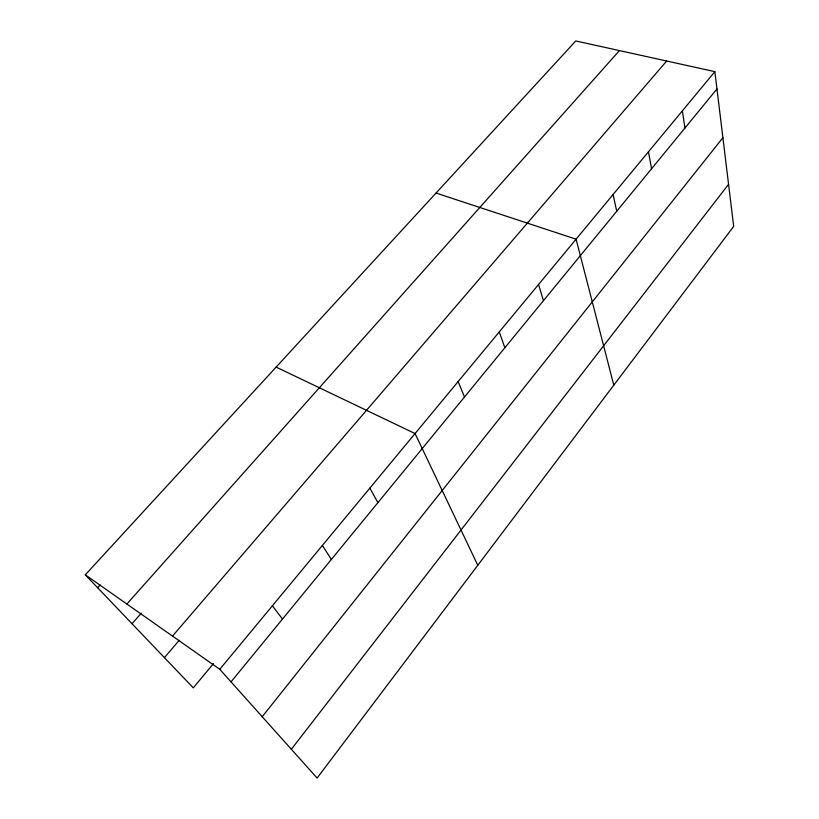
<?xml version="1.0" encoding="UTF-8"?>
<svg xmlns="http://www.w3.org/2000/svg" width="819" height="819" viewBox="0 0 819 819"><rect width="100%" height="100%" fill="white"/><g stroke="black" fill="none" stroke-linecap="round" stroke-linejoin="round"><path stroke-width="1.23" d="M291.349 749.272L728.572 184.326M262.213 716.717L722.901 137.725M231.019 681.869L716.973 88.943M714.864 71.642L733.691 226.392L317.107 778.05L219.779 669.307L714.864 71.642L575.767 40.95L85.309 574.825L193.274 687.847L213.493 663.574M164.424 657.637L179.218 640.325M172.502 636.087L666.676 61.015M132.023 623.73L141.278 613.216M126.873 604.033L619.44 50.583M97.635 587.725L100.174 584.93M436.036 193.049L576.085 239.179L613.8 385.165M276.136 367.107L415.069 433.548L477.784 565.274M85.309 574.825L219.779 669.307M272.399 605.784L282.473 619.082M322.358 545.474L331.378 559.428M369.86 488.134L377.897 502.651M458.159 381.531L464.496 397M499.273 331.91L504.852 347.758M538.544 284.5L543.437 300.686M613.083 194.523L616.727 211.251M648.474 151.791L651.566 168.745M682.37 110.872L684.95 128.01"/></g></svg>
